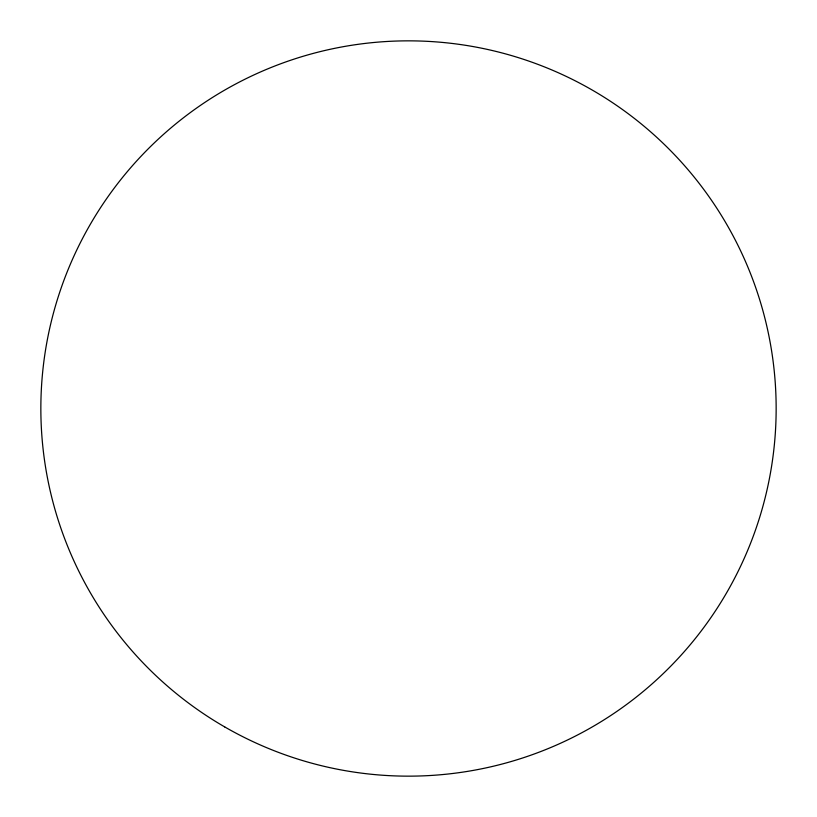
<?xml version="1.0" encoding="UTF-8"?>
<svg xmlns="http://www.w3.org/2000/svg" width="817" height="817" viewBox="0 0 817 817"><rect width="100%" height="100%" fill="white"/><g stroke="black" fill="none" stroke-linecap="round" stroke-linejoin="round"><path stroke-width="1.23" d="M224.675 726.895A367.65 367.65 0 0 0 776.15 408.5A367.65 367.65 0 0 0 224.675 90.105A367.65 367.65 0 0 0 224.675 726.895"/></g></svg>
